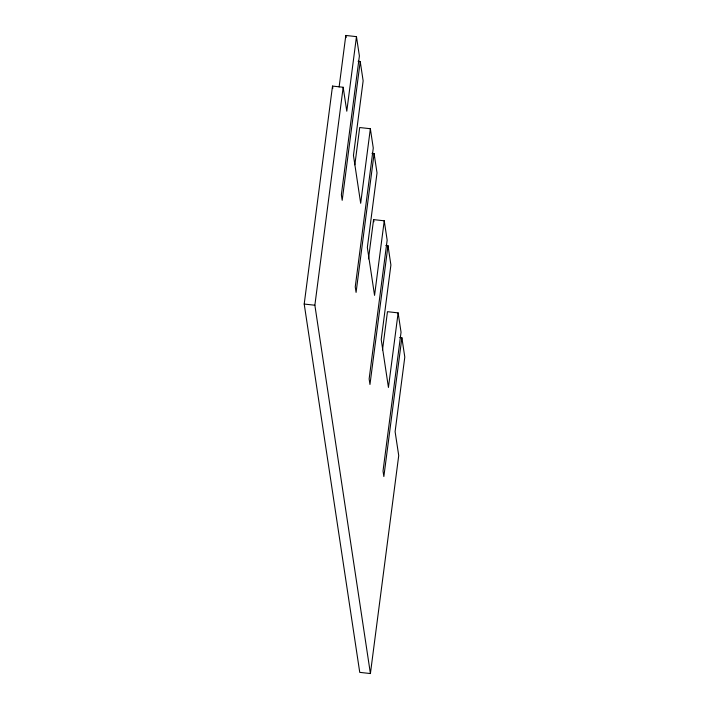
<?xml version="1.0" encoding="UTF-8"?>
<svg xmlns="http://www.w3.org/2000/svg" width="709" height="709" viewBox="0 0 709 709"><rect width="100%" height="100%" fill="white"/><g stroke="black" fill="none" stroke-linecap="round" stroke-linejoin="round"><path stroke-width="1.06" d="M399.743 337.502L401.879 337.741L404.795 357.079L395.108 431.639L398.724 455.586L370.408 673.55L359.747 672.362L304.205 304.046L332.512 86.081L343.174 87.269L346.79 111.207L356.467 36.646L345.806 35.45L339.115 86.994M370.408 673.55L314.867 305.233L343.174 87.269M358.089 61.266L360.225 61.506L342.19 200.31L341.357 194.789L359.392 55.976L356.467 36.646M354.854 164.816L359.693 127.531L370.355 128.719L373.271 148.057L355.244 286.87L356.078 292.392L374.104 153.578L371.977 153.348M370.355 128.719L360.677 203.288L353.454 155.404L363.141 80.844L360.225 61.506M368.476 258.909L373.581 219.613L384.243 220.8L387.158 240.138L369.132 378.943L369.965 384.473L387.991 245.66L385.864 245.42M384.243 220.8L374.556 295.369L367.342 247.485L377.02 172.916L374.104 153.578M382.506 349.892L387.469 311.685L398.13 312.882L401.046 332.211L383.02 471.024L383.853 476.545L401.879 337.741M398.13 312.882L388.443 387.442L381.22 339.567L390.907 264.998L387.991 245.66M304.205 304.046L314.867 305.233M345.806 35.45L346.134 37.604M373.581 219.613L373.909 221.757M332.512 86.081L332.84 88.253"/></g></svg>
